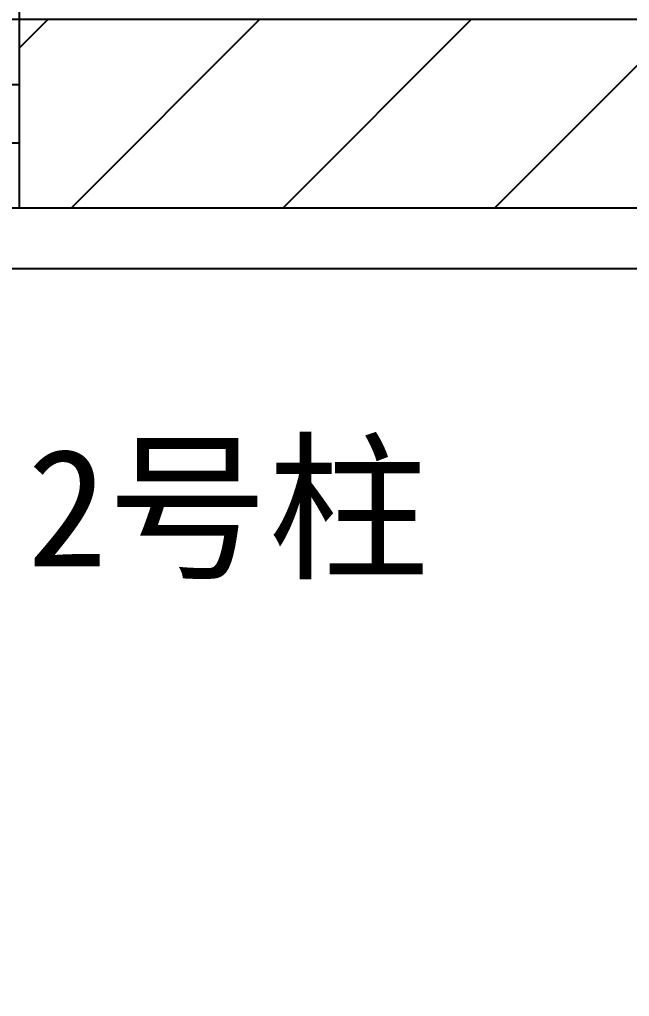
# Model space of a CAD drawing. Header units: millimetres. Extents: x 25083 to 52777, y 24772 to 45779.
# Drawn here: x 36352 to 36999, y 34197 to 35234 of the extents above; entities that cross this region are included whole.
import ezdxf

# ---------------------------------------------------------------- set-up
doc = ezdxf.new("R2010")
doc.units = ezdxf.units.MM
doc.styles.get("Standard").update_dxf_attribs({"font": ''})
doc.styles.get('Standard').set_extended_font_data('SimSun')
doc.dimstyles.new('ISO-25', dxfattribs={"dimtxt": 2.5, "dimasz": 2.5, "dimexe": 1.25, "dimexo": 0.625, "dimtad": 1, "dimtxsty": 'Standard', "dimcen": 2.5, "dimadec": 0, "dimazin": 0, "dimtfac": 1, "dimtmove": 0, "dimatfit": 3, "dimfxl": 1, "dimarcsym": 0})

# ---------------------------------------------------------------- blocks, each defined once
blk = doc.blocks.new('*D735')
at = {"color": 0, "lineweight": -2}
for p, q in [((66410.6, 16627.5), (66410.6, 16907.4)), ((66413.1, 16906.2), (68748.1, 16906.2)), ((68750.6, 16627.5), (68750.6, 16907.4))]:
    blk.add_line(p, q, dxfattribs=at)
at = {"color": 0}
for points in [[(66413.1, 16906.6), (66413.1, 16905.8), (66410.6, 16906.2)], [(68748.1, 16905.8), (68748.1, 16906.6), (68750.6, 16906.2)]]:
    blk.add_solid(points, dxfattribs=at)
at = {"layer": 'DEFPOINTS', "color": 0}
for p in [(68750.6, 16906.2), (66410.6, 16626.9), (68750.6, 16626.9)]:
    blk.add_point(p, dxfattribs=at)
at = {"color": 0, "insert": (67580.6, 16932.1), "char_height": 50, "attachment_point": 5}
blk.add_mtext('2340', dxfattribs=at)
blk = doc.blocks.new('*D736')
at = {"color": 0, "lineweight": -2}
for p, q in [((68750.6, 16627.5), (68750.6, 16907.4)), ((68753.1, 16906.2), (70463.1, 16906.2)), ((70465.6, 16627.5), (70465.6, 16907.4))]:
    blk.add_line(p, q, dxfattribs=at)
at = {"color": 0}
for points in [[(68753.1, 16906.6), (68753.1, 16905.8), (68750.6, 16906.2)], [(70463.1, 16905.8), (70463.1, 16906.6), (70465.6, 16906.2)]]:
    blk.add_solid(points, dxfattribs=at)
at = {"layer": 'DEFPOINTS', "color": 0}
for p in [(70465.6, 16906.2), (68750.6, 16626.9), (70465.6, 16626.9)]:
    blk.add_point(p, dxfattribs=at)
at = {"color": 0, "insert": (69608.1, 16931.8), "char_height": 50, "attachment_point": 5}
blk.add_mtext('1715', dxfattribs=at)
blk = doc.blocks.new('*D925')
at = {"color": 0, "lineweight": -2}
for p, q in [((29677.9, 34881.7), (29677.9, 32448.3)), ((40733, 34757.6), (40733, 32448.3)), ((29680.4, 32449.5), (40730.5, 32449.5))]:
    blk.add_line(p, q, dxfattribs=at)
at = {"color": 0}
for points in [[(29680.4, 32450), (29680.4, 32449.1), (29677.9, 32449.5)], [(40730.5, 32449.1), (40730.5, 32450), (40733, 32449.5)]]:
    blk.add_solid(points, dxfattribs=at)
at = {"layer": 'DEFPOINTS', "color": 0}
for p in [(29677.9, 34882.3), (40733, 34758.3), (40733, 32449.5)]:
    blk.add_point(p, dxfattribs=at)
at = {"color": 0, "insert": (35205.4, 32451.6), "char_height": 2.5, "attachment_point": 5}
blk.add_mtext('11055,15', dxfattribs=at)
blk = doc.blocks.new('zw$AEA8')
h = blk.add_hatch()
h.set_pattern_fill('ANSI31', color=256, scale=50, style=0)
h.set_pattern_definition([(45, (-6976.79, 5794.44), (-112.2532, 112.2532), [])])
h.paths.add_polyline_path([(695.653, 7385), (695.653, 8920), (1615.653, 8920), (1615.653, 8720), (895.653, 8720), (895.653, 7385)])
h.paths.add_polyline_path([(3955.653, 8920), (3955.653, 8720), (5690.653, 8720), (5690.653, 8920)])
h.paths.add_polyline_path([(8030.653, 8920), (8030.653, 8720), (9745.653, 8720), (9745.653, 8920)])
h.paths.add_polyline_path([(12085.653, 8920), (13025.653, 8920), (13025.653, 7385), (12825.653, 7385), (12825.653, 8720), (12085.653, 8720)])
h.paths.add_polyline_path([(12525.653, 0), (12525.653, 200), (12825.653, 200), (12825.653, 6685), (13025.653, 6685), (13025.653, 0)])
h.paths.add_polyline_path([(2095.653, 0), (11625.653, 0), (11625.653, 200), (2095.653, 200)])
h.paths.add_polyline_path([(695.653, 0), (1195.653, 0), (1195.653, 200), (895.653, 200), (895.653, 3885), (695.653, 3885)])
h.paths.add_polyline_path([(695.653, 4785), (695.653, 6685), (895.653, 6685), (895.653, 4785)])
for points in [[(13025.653, 7385), (13025.653, 8920), (695.653, 8920), (695.653, 7385)], [(8030.653, 8720), (8030.653, 8920)], [(5690.653, 8850.961), (8030.653, 8850.961)], [(5690.653, 8789.039), (8030.653, 8789.039)], [(12825.653, 7385), (12825.653, 8720), (895.653, 8720), (895.653, 7385)]]:
    blk.add_lwpolyline(points)
at = {"color": 6}
for base, p1, p2, picture, middle in [((8030.653, 9199.326), (5690.653, 8920), (8030.653, 8920), '*D735', (6860.653, 9225.232)), ((9745.653, 9199.326), (8030.653, 8920), (9745.653, 8920), '*D736', (8888.153, 9224.951))]:
    dim = blk.add_linear_dim(base=base, p1=p1, p2=p2, dimstyle='ISO-25', dxfattribs=at)
    dim.commit()
    dim.dimension.update_dxf_attribs({"geometry": picture, "text_midpoint": middle, "insert": (-60719.981, -7706.87)})

msp = doc.modelspace()

# ---------------------------------------------------------------- linework, layer by layer
msp.add_lwpolyline([(29677.862, 33128.771), (40733.017, 33128.771), (40733.017, 34969.075), (29677.862, 34969.075)], close=True)

# ---------------------------------------------------------------- block references
msp.add_blockref('zw$AEA8', (28321.109, 26313.711))

# ---------------------------------------------------------------- texts
at = {"color": 7, "insert": (36359.851, 34778.291), "char_height": 125, "width": 9715.34445, "attachment_point": 1}
msp.add_mtext('2号柱', dxfattribs=at)

# ---------------------------------------------------------------- dimensions: what is measured, and where the dimension line sits
dim = msp.add_linear_dim(base=(40733.0166, 32449.5434), p1=(29677.8617, 34882.2868), p2=(40733.0166, 34758.2702), dimstyle='ISO-25')
dim.commit()
dim.dimension.update_dxf_attribs({"geometry": '*D925', "text_midpoint": (35205.4391, 32449.5434), "dimtype": 160})

doc.saveas('drawing.dxf')
